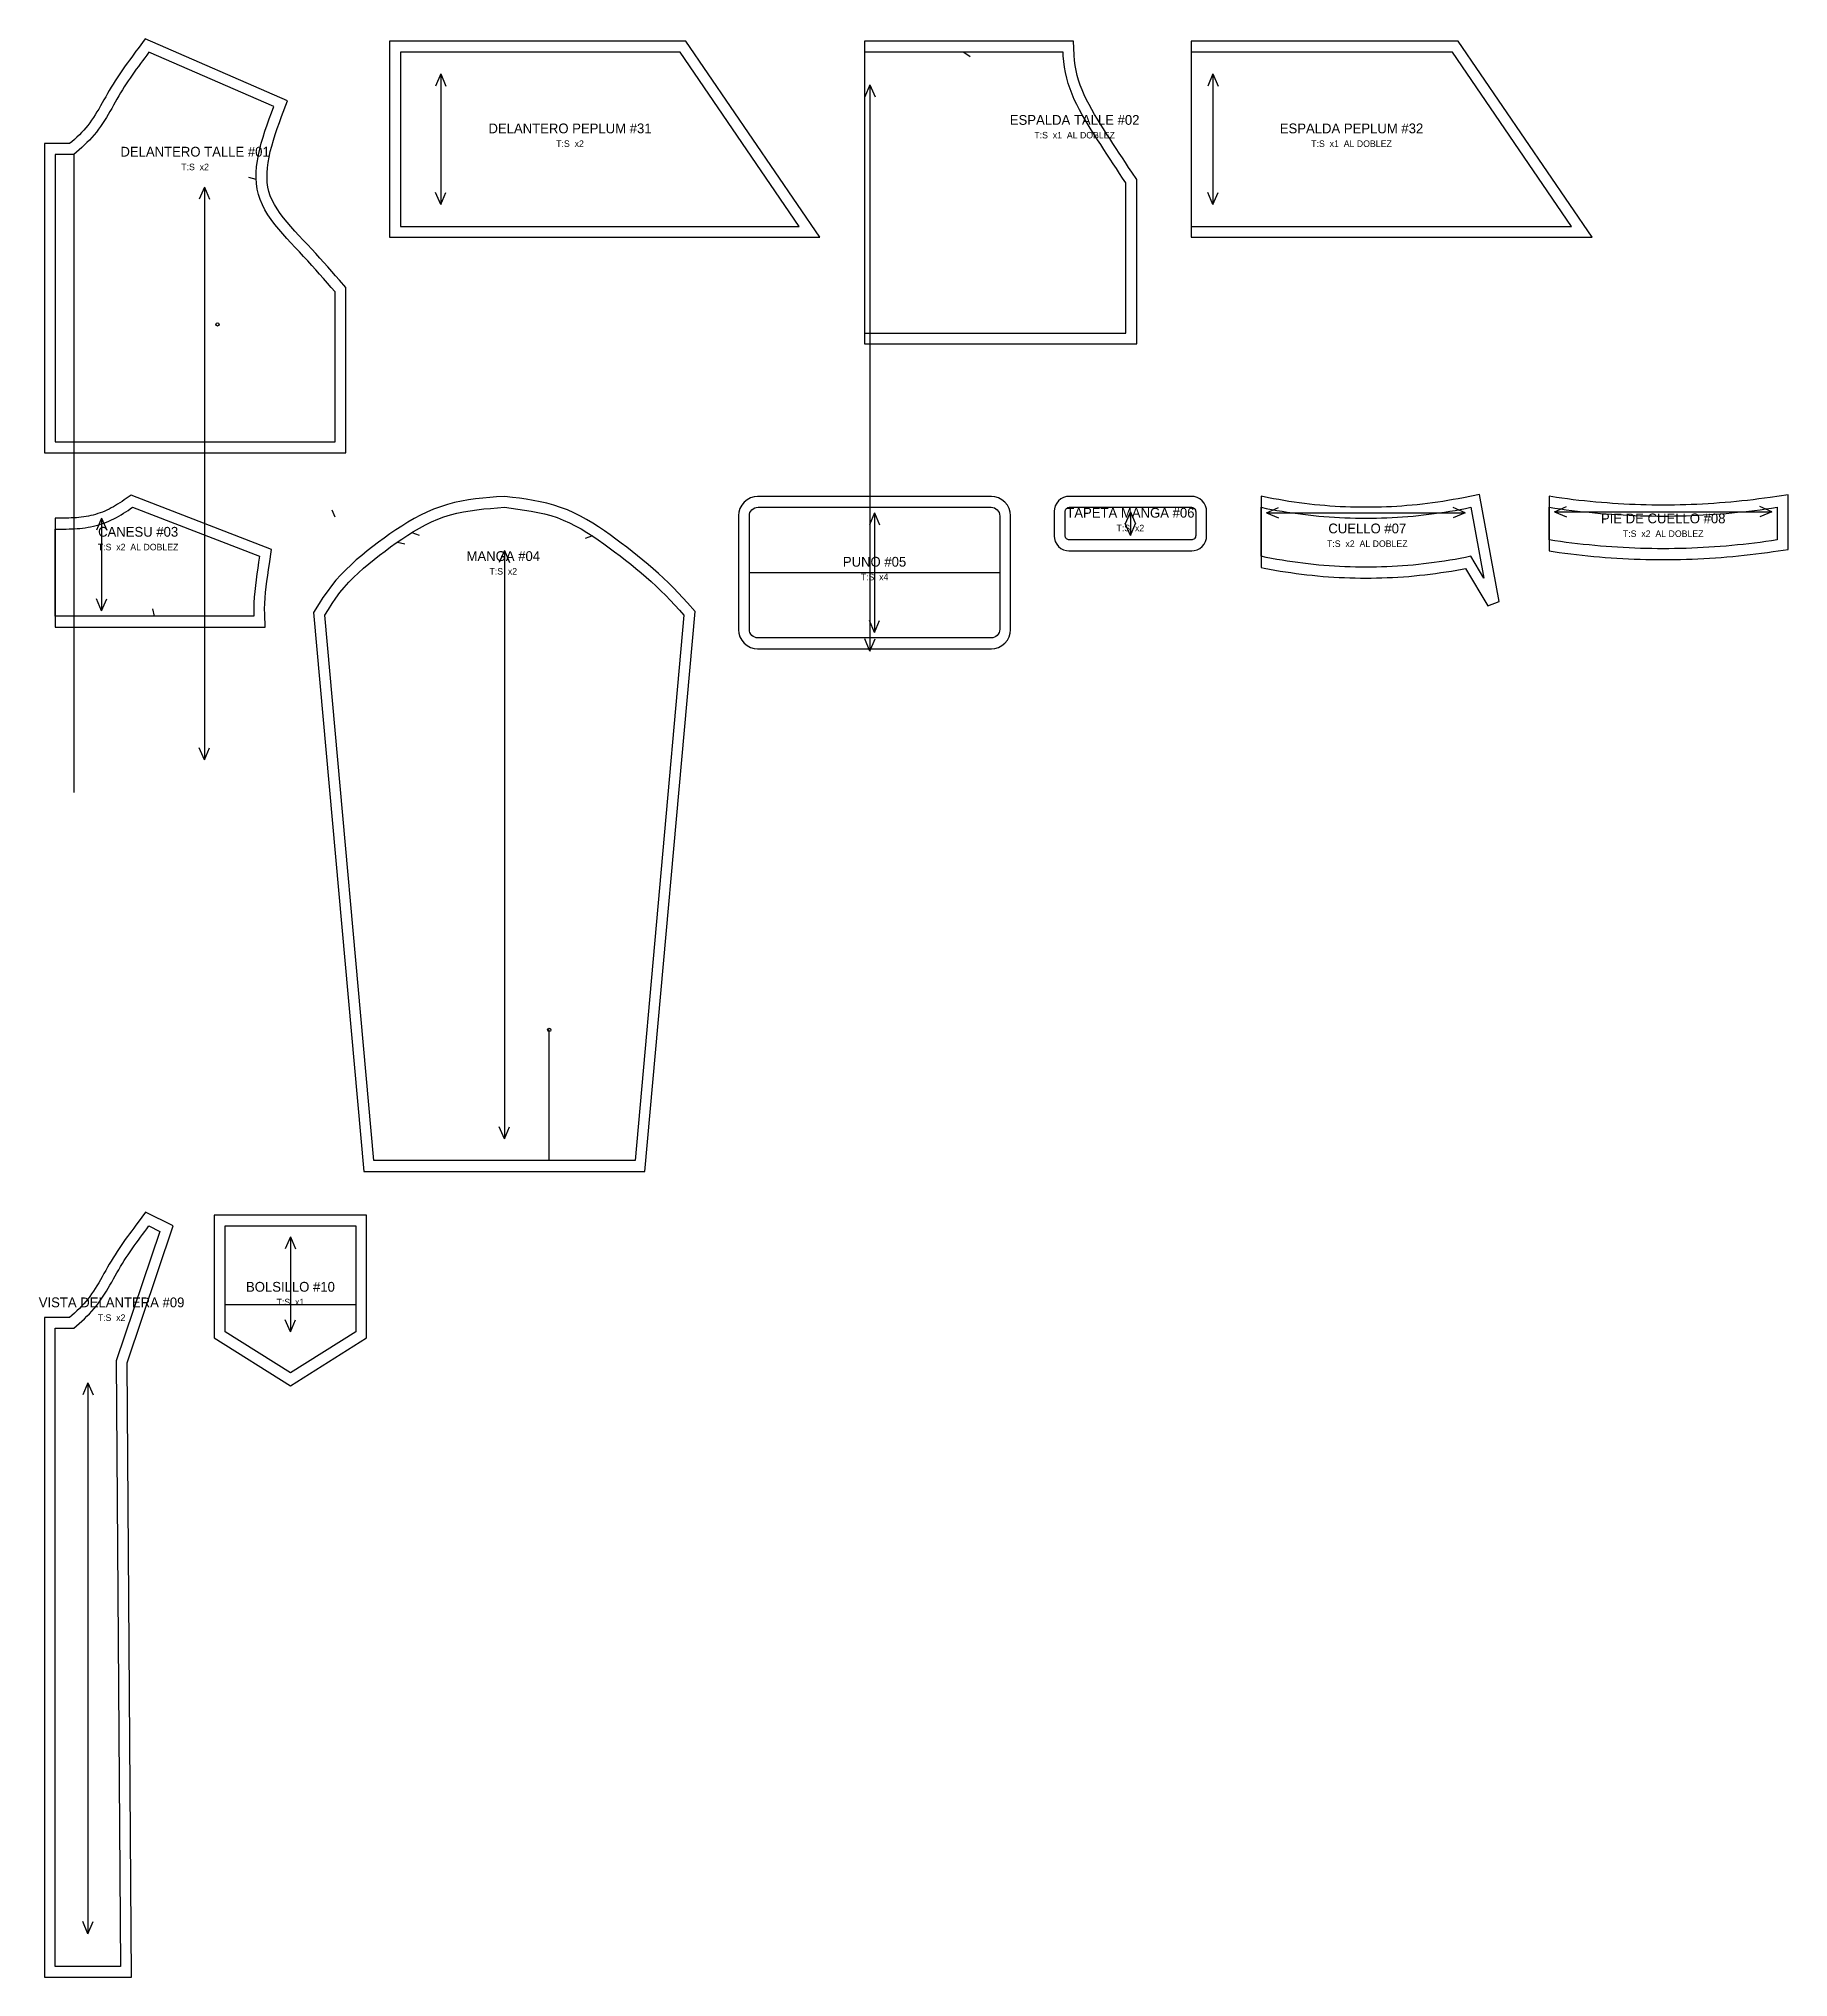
# Model space of a CAD drawing. Header units: centimetres. Extents: x -2 to 159, y -177 to 1.
import ezdxf
from ezdxf.enums import TextEntityAlignment as Align

# ---------------------------------------------------------------- set-up
doc = ezdxf.new("R2010")
doc.units = ezdxf.units.CM
for name, color, linetype in [('1', 1, 'Continuous'), ('11', 8, 'Continuous'), ('13', 7, 'Continuous'), ('15', 6, 'Continuous'), ('4', 4, 'Continuous'), ('6', 2, 'Continuous'), ('7', 3, 'Continuous'), ('8', 5, 'Continuous')]:
    doc.layers.add(name, color=color, linetype=linetype)

# ---------------------------------------------------------------- blocks, each defined once
blk = doc.blocks.new('P01_DELANTERO_TALLE')
at = {"layer": '1'}
blk.add_lwpolyline([(-2.7, -8.4), (-2.7, -36.8), (25, -36.8), (25, -21.62), (24.4, -20.94), (24.05, -20.54), (23.69, -20.13), (23.33, -19.72), (22.97, -19.32), (22.6, -18.91), (22.23, -18.5), (21.85, -18.08), (21.46, -17.67), (21.07, -17.26), (20.68, -16.84), (20.31, -16.43), (19.94, -16.02), (19.59, -15.61), (19.26, -15.2), (18.95, -14.8), (18.68, -14.39), (18.43, -13.99), (18.22, -13.59), (18.05, -13.19), (17.92, -12.79), (17.83, -12.39), (17.77, -11.97), (17.75, -11.53), (17.75, -11.08), (17.79, -10.61), (17.85, -10.13), (17.94, -9.64), (18.05, -9.13), (18.19, -8.62), (18.34, -8.09), (18.51, -7.55), (18.69, -7.01), (18.89, -6.46), (19.09, -5.91), (19.62, -4.46), (6.57, 1.23), (5.9, 0.34), (5.71, 0.08), (5.51, -0.19), (5.32, -0.45), (5.12, -0.72), (4.93, -0.98), (4.73, -1.25), (4.54, -1.53), (4.35, -1.8), (4.16, -2.08), (3.98, -2.36), (3.79, -2.64), (3.61, -2.93), (3.44, -3.22), (3.26, -3.51), (3.1, -3.8), (2.93, -4.09), (2.77, -4.38), (2.61, -4.66), (2.45, -4.94), (2.29, -5.22), (2.13, -5.49), (1.97, -5.75), (1.81, -6), (1.64, -6.25), (1.47, -6.49), (1.29, -6.72), (1.11, -6.94), (0.92, -7.16), (0.72, -7.37), (0.51, -7.59), (0.29, -7.8), (0.06, -8.01), (-0.18, -8.22), (-0.38, -8.4), (-2.7, -8.4)], close=True, dxfattribs=at)
at = {"layer": '11'}
blk.add_line((0, -9.4), (0, -68), dxfattribs=at)
at = {"layer": '4'}
for p, q in [((16.75, -11.69), (16.08, -11.5)), ((24, -42.7), (23.74, -42.05))]:
    blk.add_line(p, q, dxfattribs=at)
at = {"layer": '6'}
blk.add_circle((13.2, -25), 0.15, dxfattribs=at)
at = {"layer": '7'}
for p, q in [((12, -12.4), (11.53, -13.51)), ((12, -12.4), (12, -65)), ((12, -12.4), (12.47, -13.51)), ((12, -65), (11.53, -63.89)), ((12, -65), (12.47, -63.89))]:
    blk.add_line(p, q, dxfattribs=at)
at = {"layer": '8'}
blk.add_lwpolyline([(24, -22), (23.65, -21.6), (23.3, -21.2), (22.94, -20.79), (22.58, -20.39), (22.22, -19.98), (21.86, -19.58), (21.49, -19.17), (21.11, -18.76), (20.73, -18.35), (20.34, -17.94), (19.95, -17.52), (19.57, -17.11), (19.19, -16.68), (18.82, -16.25), (18.47, -15.82), (18.14, -15.38), (17.83, -14.93), (17.56, -14.48), (17.32, -14.01), (17.12, -13.54), (16.96, -13.06), (16.85, -12.57), (16.78, -12.07), (16.75, -11.56), (16.75, -11.04), (16.79, -10.51), (16.86, -9.98), (16.96, -9.44), (17.08, -8.9), (17.22, -8.35), (17.38, -7.8), (17.56, -7.24), (17.75, -6.68), (17.95, -6.12), (18.15, -5.56), (18.36, -5), (6.9, 0), (6.7, -0.26), (6.51, -0.52), (6.32, -0.78), (6.12, -1.04), (5.93, -1.3), (5.74, -1.57), (5.55, -1.83), (5.36, -2.1), (5.18, -2.37), (4.99, -2.64), (4.81, -2.91), (4.64, -3.18), (4.46, -3.46), (4.29, -3.73), (4.13, -4.02), (3.96, -4.3), (3.8, -4.58), (3.64, -4.87), (3.48, -5.16), (3.32, -5.44), (3.15, -5.72), (2.99, -6), (2.82, -6.28), (2.64, -6.55), (2.46, -6.82), (2.27, -7.08), (2.08, -7.34), (1.87, -7.59), (1.66, -7.83), (1.44, -8.07), (1.21, -8.3), (0.97, -8.52), (0.73, -8.75), (0.49, -8.97), (0.25, -9.18), (0, -9.4), (-1.7, -9.4), (-1.7, -35.8), (24, -35.8)], close=True, dxfattribs=at)
at = {"layer": '13'}
blk.add_text('DELANTERO TALLE #01', height=0.9, dxfattribs=at).set_placement((11.14, -9.14), align=Align.MIDDLE_CENTER)
at = {"layer": '15'}
blk.add_text('T:S  x2', height=0.6, dxfattribs=at).set_placement((11.14, -10.54), align=Align.MIDDLE_CENTER)
blk = doc.blocks.new('P31_DELANTERO_PEPLUM')
at = {"layer": '1'}
blk.add_lwpolyline([(-2.7, -34.8), (-2.7, -52.8), (36.83, -52.8), (24.53, -34.8), (-2.7, -34.8)], close=True, dxfattribs=at)
at = {"layer": '7'}
for p, q in [((2, -37.8), (1.53, -38.91)), ((2, -37.8), (2, -49.8)), ((2, -37.8), (2.47, -38.91)), ((2, -49.8), (1.53, -48.69)), ((2, -49.8), (2.47, -48.69))]:
    blk.add_line(p, q, dxfattribs=at)
at = {"layer": '8'}
blk.add_lwpolyline([(24, -35.8), (-1.7, -35.8), (-1.7, -51.8), (34.93, -51.8)], close=True, dxfattribs=at)
at = {"layer": '13'}
blk.add_text('DELANTERO PEPLUM #31', height=0.9, dxfattribs=at).set_placement((13.88, -42.8), align=Align.MIDDLE_CENTER)
at = {"layer": '15'}
blk.add_text('T:S  x2', height=0.6, dxfattribs=at).set_placement((13.88, -44.2), align=Align.MIDDLE_CENTER)
blk = doc.blocks.new('P02_ESPALDA_TALLE')
at = {"layer": '1'}
blk.add_lwpolyline([(24.26, -20.58), (23.97, -20.14), (23.68, -19.7), (23.39, -19.27), (23.1, -18.83), (22.81, -18.38), (22.52, -17.94), (22.24, -17.5), (21.95, -17.05), (21.67, -16.6), (21.39, -16.16), (21.12, -15.71), (20.87, -15.26), (20.62, -14.81), (20.4, -14.37), (20.18, -13.92), (19.99, -13.47), (19.82, -13.02), (19.66, -12.57), (19.54, -12.13), (19.43, -11.68), (19.35, -11.22), (19.29, -10.76), (19.25, -10.28), (19.2, -9), (0, -9), (0, -36.8), (25, -36.8), (25, -21.7), (24.54, -21.01), (24.26, -20.58)], close=True, dxfattribs=at)
at = {"layer": '4'}
blk.add_line((9.12, -10), (9.69, -10.4), dxfattribs=at)
at = {"layer": '7'}
for p, q in [((0.5, -13), (0.03, -14.11)), ((0.5, -13), (0.5, -65)), ((0.5, -13), (0.97, -14.11)), ((0.5, -65), (0.03, -63.89)), ((0.5, -65), (0.97, -63.89))]:
    blk.add_line(p, q, dxfattribs=at)
at = {"layer": '8'}
blk.add_lwpolyline([(24, -22), (23.71, -21.56), (23.42, -21.13), (23.13, -20.69), (22.84, -20.25), (22.56, -19.81), (22.27, -19.37), (21.98, -18.93), (21.69, -18.49), (21.4, -18.04), (21.11, -17.59), (20.82, -17.13), (20.54, -16.68), (20.26, -16.21), (19.99, -15.75), (19.74, -15.28), (19.5, -14.81), (19.27, -14.33), (19.06, -13.85), (18.88, -13.36), (18.71, -12.87), (18.57, -12.38), (18.45, -11.88), (18.36, -11.37), (18.3, -10.86), (18.26, -10.34), (18.24, -10), (0, -10), (0, -35.8), (24, -35.8)], close=True, dxfattribs=at)
at = {"layer": '13'}
blk.add_text('ESPALDA TALLE #02', height=0.9, dxfattribs=at).set_placement((19.3, -16.22), align=Align.MIDDLE_CENTER)
at = {"layer": '15'}
blk.add_text('T:S  x1  AL DOBLEZ', height=0.6, dxfattribs=at).set_placement((19.3, -17.62), align=Align.MIDDLE_CENTER)
blk = doc.blocks.new('P32_ESPALDA_PEPLUM')
at = {"layer": '1'}
blk.add_lwpolyline([(0, -52.8), (36.83, -52.8), (24.53, -34.8), (0, -34.8), (0, -52.8)], close=True, dxfattribs=at)
at = {"layer": '7'}
for p, q in [((2, -37.8), (1.53, -38.91)), ((2, -37.8), (2, -49.8)), ((2, -37.8), (2.47, -38.91)), ((2, -49.8), (1.53, -48.69)), ((2, -49.8), (2.47, -48.69))]:
    blk.add_line(p, q, dxfattribs=at)
at = {"layer": '8'}
blk.add_lwpolyline([(24, -35.8), (0, -35.8), (0, -51.8), (34.93, -51.8)], close=True, dxfattribs=at)
at = {"layer": '13'}
blk.add_text('ESPALDA PEPLUM #32', height=0.9, dxfattribs=at).set_placement((14.73, -42.8), align=Align.MIDDLE_CENTER)
at = {"layer": '15'}
blk.add_text('T:S  x1  AL DOBLEZ', height=0.6, dxfattribs=at).set_placement((14.73, -44.2), align=Align.MIDDLE_CENTER)
blk = doc.blocks.new('P03_CANESU')
at = {"layer": '1'}
blk.add_lwpolyline([(19.24, -9.8), (19.23, -9.32), (19.25, -8.82), (19.28, -8.32), (19.32, -7.81), (19.37, -7.3), (19.44, -6.78), (19.51, -6.25), (19.58, -5.72), (19.67, -5.19), (19.87, -3.86), (6.97, 1.12), (6.33, 0.69), (6.13, 0.55), (5.93, 0.42), (5.73, 0.29), (5.53, 0.17), (5.34, 0.05), (5.14, -0.05), (4.94, -0.16), (4.74, -0.25), (4.54, -0.34), (4.33, -0.43), (4.12, -0.51), (3.91, -0.58), (3.7, -0.65), (3.49, -0.71), (3.27, -0.76), (3.06, -0.81), (2.84, -0.85), (2.62, -0.88), (2.39, -0.91), (2.17, -0.94), (1.94, -0.96), (1.71, -0.97), (1.47, -0.98), (1.23, -0.99), (0.99, -1), (0.75, -1), (0.5, -1), (0.25, -1), (0, -1), (0, -11), (19.28, -11), (19.24, -9.8)], close=True, dxfattribs=at)
at = {"layer": '4'}
blk.add_line((9.12, -10), (8.97, -9.32), dxfattribs=at)
at = {"layer": '7'}
for p, q in [((4.26, -1), (3.79, -2.11)), ((4.26, -1), (4.26, -9.5)), ((4.26, -1), (4.73, -2.11)), ((4.26, -9.5), (3.79, -8.39)), ((4.26, -9.5), (4.73, -8.39))]:
    blk.add_line(p, q, dxfattribs=at)
at = {"layer": '8'}
blk.add_lwpolyline([(0, -2), (0.25, -2), (0.5, -2), (0.76, -2), (1.01, -2), (1.26, -1.99), (1.51, -1.98), (1.76, -1.97), (2.01, -1.95), (2.26, -1.93), (2.51, -1.91), (2.76, -1.87), (3.01, -1.83), (3.25, -1.79), (3.5, -1.73), (3.74, -1.67), (3.99, -1.61), (4.23, -1.53), (4.46, -1.45), (4.7, -1.36), (4.93, -1.26), (5.16, -1.16), (5.39, -1.05), (5.61, -0.94), (5.83, -0.81), (6.05, -0.69), (6.26, -0.55), (6.47, -0.42), (6.68, -0.28), (6.89, -0.14), (7.1, 0), (18.76, -4.5), (18.68, -5.04), (18.6, -5.58), (18.52, -6.11), (18.44, -6.65), (18.38, -7.19), (18.32, -7.72), (18.28, -8.25), (18.25, -8.78), (18.23, -9.3), (18.24, -9.83), (18.24, -10), (0, -10)], close=True, dxfattribs=at)
at = {"layer": '13'}
blk.add_text('CANESU #03', height=0.9, dxfattribs=at).set_placement((7.61, -2.25), align=Align.MIDDLE_CENTER)
at = {"layer": '15'}
blk.add_text('T:S  x2  AL DOBLEZ', height=0.6, dxfattribs=at).set_placement((7.61, -3.65), align=Align.MIDDLE_CENTER)
blk = doc.blocks.new('P04_MANGA')
at = {"layer": '1'}
blk.add_lwpolyline([(-12.91, -61), (12.91, -61), (17.53, -9.56), (16.82, -8.77), (16.4, -8.31), (15.97, -7.85), (15.53, -7.39), (15.08, -6.94), (14.62, -6.51), (14.15, -6.08), (13.68, -5.66), (13.2, -5.25), (12.72, -4.85), (12.23, -4.45), (11.74, -4.06), (11.24, -3.67), (10.74, -3.29), (10.23, -2.91), (9.72, -2.53), (9.19, -2.16), (8.66, -1.8), (8.11, -1.45), (7.55, -1.12), (6.98, -0.8), (6.39, -0.51), (5.79, -0.24), (5.17, -0.01), (4.54, 0.19), (3.91, 0.37), (3.28, 0.51), (2.64, 0.63), (2.01, 0.74), (1.38, 0.83), (0.75, 0.91), (0.03, 1), (-0.71, 0.95), (-1.35, 0.9), (-1.99, 0.84), (-2.64, 0.77), (-3.29, 0.68), (-3.94, 0.57), (-4.59, 0.43), (-5.23, 0.27), (-5.87, 0.06), (-6.5, -0.17), (-7.11, -0.43), (-7.71, -0.72), (-8.29, -1.04), (-8.86, -1.37), (-9.42, -1.72), (-9.97, -2.08), (-10.51, -2.45), (-11.04, -2.83), (-11.56, -3.21), (-12.08, -3.6), (-12.59, -4), (-13.1, -4.41), (-13.6, -4.83), (-14.08, -5.27), (-14.56, -5.73), (-15.02, -6.2), (-15.47, -6.69), (-15.89, -7.21), (-16.29, -7.75), (-16.66, -8.29), (-17, -8.83), (-17.52, -9.65), (-12.91, -61)], close=True, dxfattribs=at)
at = {"layer": '11'}
blk.add_line((4.12, -60), (4.12, -48), dxfattribs=at)
at = {"layer": '4'}
for p, q in [((-9.82, -3.19), (-9.13, -3.35)), ((-8.49, -2.31), (-7.83, -2.56)), ((8.09, -2.62), (7.43, -2.85))]:
    blk.add_line(p, q, dxfattribs=at)
at = {"layer": '6'}
blk.add_circle((4.12, -48), 0.15, dxfattribs=at)
at = {"layer": '7'}
for p, q in [((0, -3.96), (-0.47, -5.07)), ((0, -3.96), (0, -58)), ((0, -3.96), (0.47, -5.07)), ((0, -58), (-0.47, -56.89)), ((0, -58), (0.47, -56.89))]:
    blk.add_line(p, q, dxfattribs=at)
at = {"layer": '8'}
blk.add_lwpolyline([(-16.49, -9.9), (-16.16, -9.37), (-15.82, -8.84), (-15.47, -8.33), (-15.1, -7.83), (-14.71, -7.35), (-14.29, -6.88), (-13.86, -6.44), (-13.41, -6.01), (-12.94, -5.59), (-12.46, -5.18), (-11.97, -4.79), (-11.47, -4.4), (-10.96, -4.02), (-10.45, -3.64), (-9.93, -3.27), (-9.41, -2.91), (-8.88, -2.56), (-8.35, -2.23), (-7.8, -1.91), (-7.25, -1.62), (-6.69, -1.34), (-6.12, -1.1), (-5.55, -0.88), (-4.96, -0.7), (-4.36, -0.54), (-3.75, -0.41), (-3.14, -0.31), (-2.52, -0.22), (-1.89, -0.15), (-1.26, -0.1), (-0.63, -0.05), (0, 0), (0.62, -0.08), (1.24, -0.16), (1.85, -0.25), (2.46, -0.35), (3.07, -0.47), (3.67, -0.6), (4.26, -0.76), (4.84, -0.95), (5.41, -1.17), (5.97, -1.41), (6.51, -1.69), (7.05, -1.98), (7.58, -2.3), (8.11, -2.64), (8.62, -2.98), (9.13, -3.35), (9.64, -3.71), (10.13, -4.09), (10.63, -4.47), (11.12, -4.85), (11.6, -5.23), (12.08, -5.62), (12.56, -6.01), (13.02, -6.41), (13.49, -6.82), (13.94, -7.24), (14.38, -7.66), (14.82, -8.09), (15.24, -8.54), (15.66, -8.99), (16.08, -9.44), (16.49, -9.9), (12, -60), (-12, -60)], close=True, dxfattribs=at)
at = {"layer": '13'}
blk.add_text('MANGA #04', height=0.9, dxfattribs=at).set_placement((-0.1, -4.48), align=Align.MIDDLE_CENTER)
at = {"layer": '15'}
blk.add_text('T:S  x2', height=0.6, dxfattribs=at).set_placement((-0.1, -5.88), align=Align.MIDDLE_CENTER)
blk = doc.blocks.new('P05_PUNO')
at = {"layer": '1'}
blk.add_lwpolyline([(-1, -11.25), (-0.97, -11.55), (-0.87, -11.89), (-0.7, -12.2), (-0.48, -12.48), (-0.2, -12.7), (0.11, -12.87), (0.45, -12.97), (0.75, -13), (22.25, -13), (22.55, -12.97), (22.89, -12.87), (23.2, -12.7), (23.48, -12.48), (23.7, -12.2), (23.87, -11.89), (23.97, -11.55), (24, -11.25), (24, -0.75), (23.97, -0.45), (23.87, -0.11), (23.7, 0.2), (23.48, 0.48), (23.2, 0.7), (22.89, 0.87), (22.55, 0.97), (22.25, 1), (0.75, 1), (0.45, 0.97), (0.11, 0.87), (-0.2, 0.7), (-0.48, 0.48), (-0.7, 0.2), (-0.87, -0.11), (-0.97, -0.45), (-1, -0.75), (-1, -11.25)], close=True, dxfattribs=at)
at = {"layer": '11'}
blk.add_line((0, -6), (23, -6), dxfattribs=at)
at = {"layer": '7'}
for p, q in [((11.5, -0.5), (11.03, -1.61)), ((11.5, -0.5), (11.5, -11.5)), ((11.5, -0.5), (11.97, -1.61)), ((11.5, -11.5), (11.03, -10.39)), ((11.5, -11.5), (11.97, -10.39))]:
    blk.add_line(p, q, dxfattribs=at)
at = {"layer": '8'}
blk.add_lwpolyline([(0, -0.8), (0.02, -0.64), (0.06, -0.49), (0.13, -0.36), (0.23, -0.23), (0.36, -0.13), (0.49, -0.06), (0.64, -0.02), (0.8, 0), (22.2, 0), (22.36, -0.02), (22.51, -0.06), (22.64, -0.13), (22.77, -0.23), (22.87, -0.36), (22.94, -0.49), (22.98, -0.64), (23, -0.8), (23, -11.2), (22.98, -11.36), (22.94, -11.51), (22.87, -11.64), (22.77, -11.77), (22.64, -11.87), (22.51, -11.94), (22.36, -11.98), (22.2, -12), (0.8, -12), (0.64, -11.98), (0.49, -11.94), (0.36, -11.87), (0.23, -11.77), (0.13, -11.64), (0.06, -11.51), (0.02, -11.36), (0, -11.2)], close=True, dxfattribs=at)
at = {"layer": '13'}
blk.add_text('PUNO #05', height=0.9, dxfattribs=at).set_placement((11.5, -5), align=Align.MIDDLE_CENTER)
at = {"layer": '15'}
blk.add_text('T:S  x4', height=0.6, dxfattribs=at).set_placement((11.5, -6.4), align=Align.MIDDLE_CENTER)
blk = doc.blocks.new('P06_TAPETA_MANGA')
at = {"layer": '1'}
blk.add_lwpolyline([(-1, -2.65), (-0.98, -2.87), (-0.9, -3.14), (-0.77, -3.38), (-0.59, -3.59), (-0.38, -3.77), (-0.14, -3.9), (0.13, -3.98), (0.35, -4), (11.65, -4), (11.87, -3.98), (12.14, -3.9), (12.38, -3.77), (12.59, -3.59), (12.77, -3.38), (12.9, -3.14), (12.98, -2.87), (13, -2.65), (13, -0.35), (12.98, -0.13), (12.9, 0.14), (12.77, 0.38), (12.59, 0.59), (12.38, 0.77), (12.14, 0.9), (11.87, 0.98), (11.65, 1), (0.35, 1), (0.13, 0.98), (-0.14, 0.9), (-0.38, 0.77), (-0.59, 0.59), (-0.77, 0.38), (-0.9, 0.14), (-0.98, -0.13), (-1, -0.35), (-1, -2.65)], close=True, dxfattribs=at)
at = {"layer": '7'}
for p, q in [((6, -0.4), (5.53, -1.51)), ((6, -2.6), (5.53, -1.49)), ((6, -0.4), (6, -2.6)), ((6, -0.4), (6.47, -1.51)), ((6, -2.6), (6.47, -1.49))]:
    blk.add_line(p, q, dxfattribs=at)
at = {"layer": '8'}
blk.add_lwpolyline([(0, -0.4), (0.01, -0.32), (0.03, -0.25), (0.07, -0.18), (0.12, -0.12), (0.18, -0.07), (0.25, -0.03), (0.32, -0.01), (0.4, 0), (11.6, 0), (11.68, -0.01), (11.75, -0.03), (11.82, -0.07), (11.88, -0.12), (11.93, -0.18), (11.97, -0.25), (11.99, -0.32), (12, -0.4), (12, -2.6), (11.99, -2.68), (11.97, -2.75), (11.93, -2.82), (11.88, -2.88), (11.82, -2.93), (11.75, -2.97), (11.68, -2.99), (11.6, -3), (0.4, -3), (0.32, -2.99), (0.25, -2.97), (0.18, -2.93), (0.12, -2.88), (0.07, -2.82), (0.03, -2.75), (0.01, -2.68), (0, -2.6)], close=True, dxfattribs=at)
at = {"layer": '13'}
blk.add_text('TAPETA MANGA #06', height=0.9, dxfattribs=at).set_placement((6, -0.5), align=Align.MIDDLE_CENTER)
at = {"layer": '15'}
blk.add_text('T:S  x2', height=0.6, dxfattribs=at).set_placement((6, -1.9), align=Align.MIDDLE_CENTER)
blk = doc.blocks.new('P07_CUELLO')
at = {"layer": '1'}
blk.add_lwpolyline([(0.78, -5.67), (1.27, -5.76), (1.76, -5.85), (2.25, -5.93), (2.75, -6), (3.24, -6.07), (3.73, -6.13), (4.22, -6.19), (4.71, -6.24), (5.2, -6.29), (5.7, -6.34), (6.19, -6.37), (6.68, -6.41), (7.17, -6.44), (7.66, -6.46), (8.16, -6.48), (8.65, -6.49), (9.14, -6.5), (9.63, -6.5), (10.12, -6.5), (10.62, -6.49), (11.11, -6.48), (11.6, -6.46), (12.09, -6.44), (12.58, -6.41), (13.08, -6.37), (13.57, -6.34), (14.06, -6.29), (14.55, -6.24), (15.04, -6.19), (15.53, -6.13), (16.03, -6.07), (16.52, -6), (17.01, -5.93), (17.5, -5.85), (17.99, -5.76), (18.48, -5.67), (18.77, -5.62), (20.82, -9.04), (21.88, -8.64), (20.06, 1.18), (18.59, 0.88), (18.12, 0.79), (17.65, 0.71), (17.17, 0.63), (16.7, 0.55), (16.23, 0.48), (15.76, 0.41), (15.29, 0.35), (14.82, 0.3), (14.34, 0.24), (13.87, 0.2), (13.4, 0.16), (12.93, 0.12), (12.46, 0.09), (11.99, 0.06), (11.52, 0.04), (11.05, 0.02), (10.57, 0.01), (10.1, 0), (9.63, 0), (9.16, 0), (8.69, 0.01), (8.22, 0.02), (7.75, 0.04), (7.28, 0.06), (6.8, 0.09), (6.33, 0.12), (5.86, 0.16), (5.39, 0.2), (4.92, 0.24), (4.45, 0.3), (3.98, 0.35), (3.5, 0.41), (3.03, 0.48), (2.56, 0.55), (2.09, 0.63), (1.62, 0.71), (1.15, 0.79), (0.68, 0.88), (0, 1.02), (0, -5.52), (0.29, -5.58), (0.78, -5.67)], close=True, dxfattribs=at)
at = {"layer": '7'}
for p, q in [((0.5, -0.5), (1.61, -0.03)), ((0.5, -0.5), (18.76, -0.5)), ((0.5, -0.5), (1.61, -0.97)), ((18.76, -0.5), (17.66, -0.03)), ((18.76, -0.5), (17.66, -0.97))]:
    blk.add_line(p, q, dxfattribs=at)
at = {"layer": '8'}
blk.add_lwpolyline([(0, 0), (0.48, -0.1), (0.96, -0.19), (1.44, -0.28), (1.93, -0.36), (2.41, -0.44), (2.89, -0.51), (3.37, -0.58), (3.85, -0.64), (4.33, -0.7), (4.82, -0.75), (5.3, -0.8), (5.78, -0.84), (6.26, -0.88), (6.74, -0.91), (7.22, -0.94), (7.71, -0.96), (8.19, -0.98), (8.67, -0.99), (9.15, -1), (9.63, -1), (10.11, -1), (10.6, -0.99), (11.08, -0.98), (11.56, -0.96), (12.04, -0.94), (12.52, -0.91), (13, -0.88), (13.48, -0.84), (13.97, -0.8), (14.45, -0.75), (14.93, -0.7), (15.41, -0.64), (15.89, -0.58), (16.37, -0.51), (16.86, -0.44), (17.34, -0.36), (17.82, -0.28), (18.3, -0.19), (18.78, -0.1), (19.26, 0), (20.46, -6.5), (19.26, -4.5), (18.78, -4.6), (18.3, -4.69), (17.82, -4.78), (17.34, -4.86), (16.86, -4.94), (16.37, -5.01), (15.89, -5.08), (15.41, -5.14), (14.93, -5.2), (14.45, -5.25), (13.97, -5.3), (13.48, -5.34), (13, -5.38), (12.52, -5.41), (12.04, -5.44), (11.56, -5.46), (11.08, -5.48), (10.6, -5.49), (10.11, -5.5), (9.63, -5.5), (9.15, -5.5), (8.67, -5.49), (8.19, -5.48), (7.71, -5.46), (7.22, -5.44), (6.74, -5.41), (6.26, -5.38), (5.78, -5.34), (5.3, -5.3), (4.82, -5.25), (4.33, -5.2), (3.85, -5.14), (3.37, -5.08), (2.89, -5.01), (2.41, -4.94), (1.93, -4.86), (1.44, -4.78), (0.96, -4.69), (0.48, -4.6), (0, -4.5)], close=True, dxfattribs=at)
at = {"layer": '13'}
blk.add_text('CUELLO #07', height=0.9, dxfattribs=at).set_placement((9.76, -1.94), align=Align.MIDDLE_CENTER)
at = {"layer": '15'}
blk.add_text('T:S  x2  AL DOBLEZ', height=0.6, dxfattribs=at).set_placement((9.76, -3.34), align=Align.MIDDLE_CENTER)
blk = doc.blocks.new('P08_PIE_DE_CUELLO')
at = {"layer": '1'}
blk.add_lwpolyline([(0.91, -4.14), (1.44, -4.21), (1.98, -4.28), (2.51, -4.34), (3.04, -4.4), (3.57, -4.46), (4.1, -4.51), (4.63, -4.55), (5.16, -4.6), (5.7, -4.64), (6.23, -4.67), (6.76, -4.7), (7.29, -4.73), (7.82, -4.75), (8.36, -4.77), (8.89, -4.78), (9.42, -4.79), (9.95, -4.8), (10.48, -4.8), (11.01, -4.8), (11.55, -4.79), (12.08, -4.78), (12.61, -4.77), (13.14, -4.75), (13.67, -4.73), (14.2, -4.7), (14.74, -4.67), (15.27, -4.64), (15.8, -4.6), (16.33, -4.55), (16.86, -4.51), (17.39, -4.46), (17.93, -4.4), (18.46, -4.34), (18.99, -4.28), (19.52, -4.21), (20.05, -4.14), (20.58, -4.07), (21.96, -3.86), (21.96, 1.16), (20.3, 0.91), (19.78, 0.84), (19.26, 0.77), (18.75, 0.7), (18.23, 0.64), (17.71, 0.59), (17.2, 0.53), (16.68, 0.48), (16.16, 0.44), (15.65, 0.4), (15.13, 0.36), (14.61, 0.33), (14.1, 0.3), (13.58, 0.27), (13.06, 0.25), (12.55, 0.23), (12.03, 0.22), (11.51, 0.21), (11, 0.2), (10.48, 0.2), (9.97, 0.2), (9.45, 0.21), (8.93, 0.22), (8.42, 0.23), (7.9, 0.25), (7.38, 0.27), (6.87, 0.3), (6.35, 0.33), (5.83, 0.36), (5.32, 0.4), (4.8, 0.44), (4.28, 0.48), (3.77, 0.53), (3.25, 0.59), (2.73, 0.64), (2.22, 0.7), (1.7, 0.77), (1.18, 0.84), (0.67, 0.91), (0, 1.01), (0, -4.01), (0.38, -4.07), (0.91, -4.14)], close=True, dxfattribs=at)
at = {"layer": '7'}
for p, q in [((0.5, -0.4), (1.61, 0.07)), ((20.46, -0.4), (19.36, 0.07)), ((0.5, -0.4), (20.46, -0.4)), ((0.5, -0.4), (1.61, -0.87)), ((20.46, -0.4), (19.36, -0.87))]:
    blk.add_line(p, q, dxfattribs=at)
at = {"layer": '8'}
blk.add_lwpolyline([(0, 0), (0.52, -0.08), (1.05, -0.15), (1.57, -0.22), (2.1, -0.29), (2.62, -0.35), (3.14, -0.41), (3.67, -0.46), (4.19, -0.51), (4.72, -0.56), (5.24, -0.6), (5.77, -0.64), (6.29, -0.67), (6.81, -0.7), (7.34, -0.73), (7.86, -0.75), (8.39, -0.77), (8.91, -0.78), (9.43, -0.79), (9.96, -0.8), (10.48, -0.8), (11.01, -0.8), (11.53, -0.79), (12.05, -0.78), (12.58, -0.77), (13.1, -0.75), (13.63, -0.73), (14.15, -0.7), (14.67, -0.67), (15.2, -0.64), (15.72, -0.6), (16.25, -0.56), (16.77, -0.51), (17.3, -0.46), (17.82, -0.41), (18.34, -0.35), (18.87, -0.29), (19.39, -0.22), (19.92, -0.15), (20.44, -0.08), (20.96, 0), (20.96, -3), (20.44, -3.08), (19.92, -3.15), (19.39, -3.22), (18.87, -3.29), (18.34, -3.35), (17.82, -3.41), (17.3, -3.46), (16.77, -3.51), (16.25, -3.56), (15.72, -3.6), (15.2, -3.64), (14.67, -3.67), (14.15, -3.7), (13.63, -3.73), (13.1, -3.75), (12.58, -3.77), (12.05, -3.78), (11.53, -3.79), (11.01, -3.8), (10.48, -3.8), (9.96, -3.8), (9.43, -3.79), (8.91, -3.78), (8.39, -3.77), (7.86, -3.75), (7.34, -3.73), (6.81, -3.7), (6.29, -3.67), (5.77, -3.64), (5.24, -3.6), (4.72, -3.56), (4.19, -3.51), (3.67, -3.46), (3.14, -3.41), (2.62, -3.35), (2.1, -3.29), (1.57, -3.22), (1.05, -3.15), (0.52, -3.08), (0, -3)], close=True, dxfattribs=at)
at = {"layer": '13'}
blk.add_text('PIE DE CUELLO #08', height=0.9, dxfattribs=at).set_placement((10.48, -1.02), align=Align.MIDDLE_CENTER)
at = {"layer": '15'}
blk.add_text('T:S  x2  AL DOBLEZ', height=0.6, dxfattribs=at).set_placement((10.48, -2.42), align=Align.MIDDLE_CENTER)
blk = doc.blocks.new('P09_VISTA_DELANTERA')
at = {"layer": '1'}
blk.add_lwpolyline([(-2.7, -69), (5.31, -69), (4.9, -12.56), (9.12, 0.01), (6.6, 1.27), (5.9, 0.34), (5.71, 0.08), (5.51, -0.19), (5.32, -0.45), (5.12, -0.72), (4.93, -0.98), (4.73, -1.25), (4.54, -1.53), (4.35, -1.8), (4.16, -2.08), (3.98, -2.36), (3.79, -2.64), (3.61, -2.93), (3.44, -3.22), (3.26, -3.51), (3.1, -3.8), (2.93, -4.09), (2.77, -4.38), (2.61, -4.66), (2.45, -4.94), (2.29, -5.22), (2.13, -5.49), (1.97, -5.75), (1.81, -6), (1.64, -6.25), (1.47, -6.49), (1.29, -6.72), (1.11, -6.94), (0.92, -7.16), (0.72, -7.37), (0.51, -7.59), (0.29, -7.8), (0.06, -8.01), (-0.18, -8.22), (-0.38, -8.4), (-2.7, -8.4), (-2.7, -69)], close=True, dxfattribs=at)
at = {"layer": '7'}
for p, q in [((1.3, -14.4), (0.83, -15.51)), ((1.3, -14.4), (1.3, -65)), ((1.3, -14.4), (1.77, -15.51)), ((1.3, -65), (0.83, -63.89)), ((1.3, -65), (1.77, -63.89))]:
    blk.add_line(p, q, dxfattribs=at)
at = {"layer": '8'}
blk.add_lwpolyline([(-1.7, -9.4), (0, -9.4), (0.25, -9.18), (0.49, -8.97), (0.73, -8.75), (0.97, -8.52), (1.21, -8.3), (1.44, -8.07), (1.66, -7.83), (1.87, -7.59), (2.08, -7.34), (2.27, -7.08), (2.46, -6.82), (2.64, -6.55), (2.82, -6.28), (2.99, -6), (3.15, -5.72), (3.32, -5.44), (3.48, -5.16), (3.64, -4.87), (3.8, -4.58), (3.96, -4.3), (4.13, -4.02), (4.29, -3.73), (4.46, -3.46), (4.64, -3.18), (4.81, -2.91), (4.99, -2.64), (5.18, -2.37), (5.36, -2.1), (5.55, -1.83), (5.74, -1.57), (5.93, -1.3), (6.12, -1.04), (6.32, -0.78), (6.51, -0.52), (6.7, -0.26), (6.9, 0), (7.9, -0.5), (3.9, -12.4), (4.3, -68), (-1.7, -68)], close=True, dxfattribs=at)
at = {"layer": '13'}
blk.add_text('VISTA DELANTERA #09', height=0.9, dxfattribs=at).set_placement((3.47, -7.02), align=Align.MIDDLE_CENTER)
at = {"layer": '15'}
blk.add_text('T:S  x2', height=0.6, dxfattribs=at).set_placement((3.47, -8.42), align=Align.MIDDLE_CENTER)
blk = doc.blocks.new('P10_BOLSILLO')
at = {"layer": '1'}
blk.add_lwpolyline([(-1, -10.27), (6, -14.68), (13, -10.27), (13, 1), (-1, 1), (-1, -10.27)], close=True, dxfattribs=at)
at = {"layer": '11'}
blk.add_line((0, -7.22), (12, -7.22), dxfattribs=at)
at = {"layer": '7'}
for p, q in [((6, -1), (5.53, -2.11)), ((6, -1), (6, -9.72)), ((6, -1), (6.47, -2.11)), ((6, -9.72), (5.53, -8.61)), ((6, -9.72), (6.47, -8.61))]:
    blk.add_line(p, q, dxfattribs=at)
at = {"layer": '8'}
blk.add_lwpolyline([(0, 0), (12, 0), (12, -9.72), (6, -13.5), (0, -9.72)], close=True, dxfattribs=at)
at = {"layer": '13'}
blk.add_text('BOLSILLO #10', height=0.9, dxfattribs=at).set_placement((6, -5.59), align=Align.MIDDLE_CENTER)
at = {"layer": '15'}
blk.add_text('T:S  x1', height=0.6, dxfattribs=at).set_placement((6, -6.99), align=Align.MIDDLE_CENTER)

msp = doc.modelspace()

# ---------------------------------------------------------------- block references
for name, p in [('P01_DELANTERO_TALLE', (1.7, 0)), ('P31_DELANTERO_PEPLUM', (33.4, 35.8)), ('P02_ESPALDA_TALLE', (74.33, 10)), ('P32_ESPALDA_PEPLUM', (104.33, 35.8)), ('P03_CANESU', (0, -41.8)), ('P04_MANGA', (41.25, -41.8)), ('P05_PUNO', (63.75, -41.8)), ('P06_TAPETA_MANGA', (92.75, -41.8)), ('P07_CUELLO', (110.75, -41.8)), ('P08_PIE_DE_CUELLO', (137.21, -41.8)), ('P09_VISTA_DELANTERA', (1.7, -107.8)), ('P10_BOLSILLO', (15.6, -107.8))]:
    msp.add_blockref(name, p)

doc.saveas('drawing.dxf')
